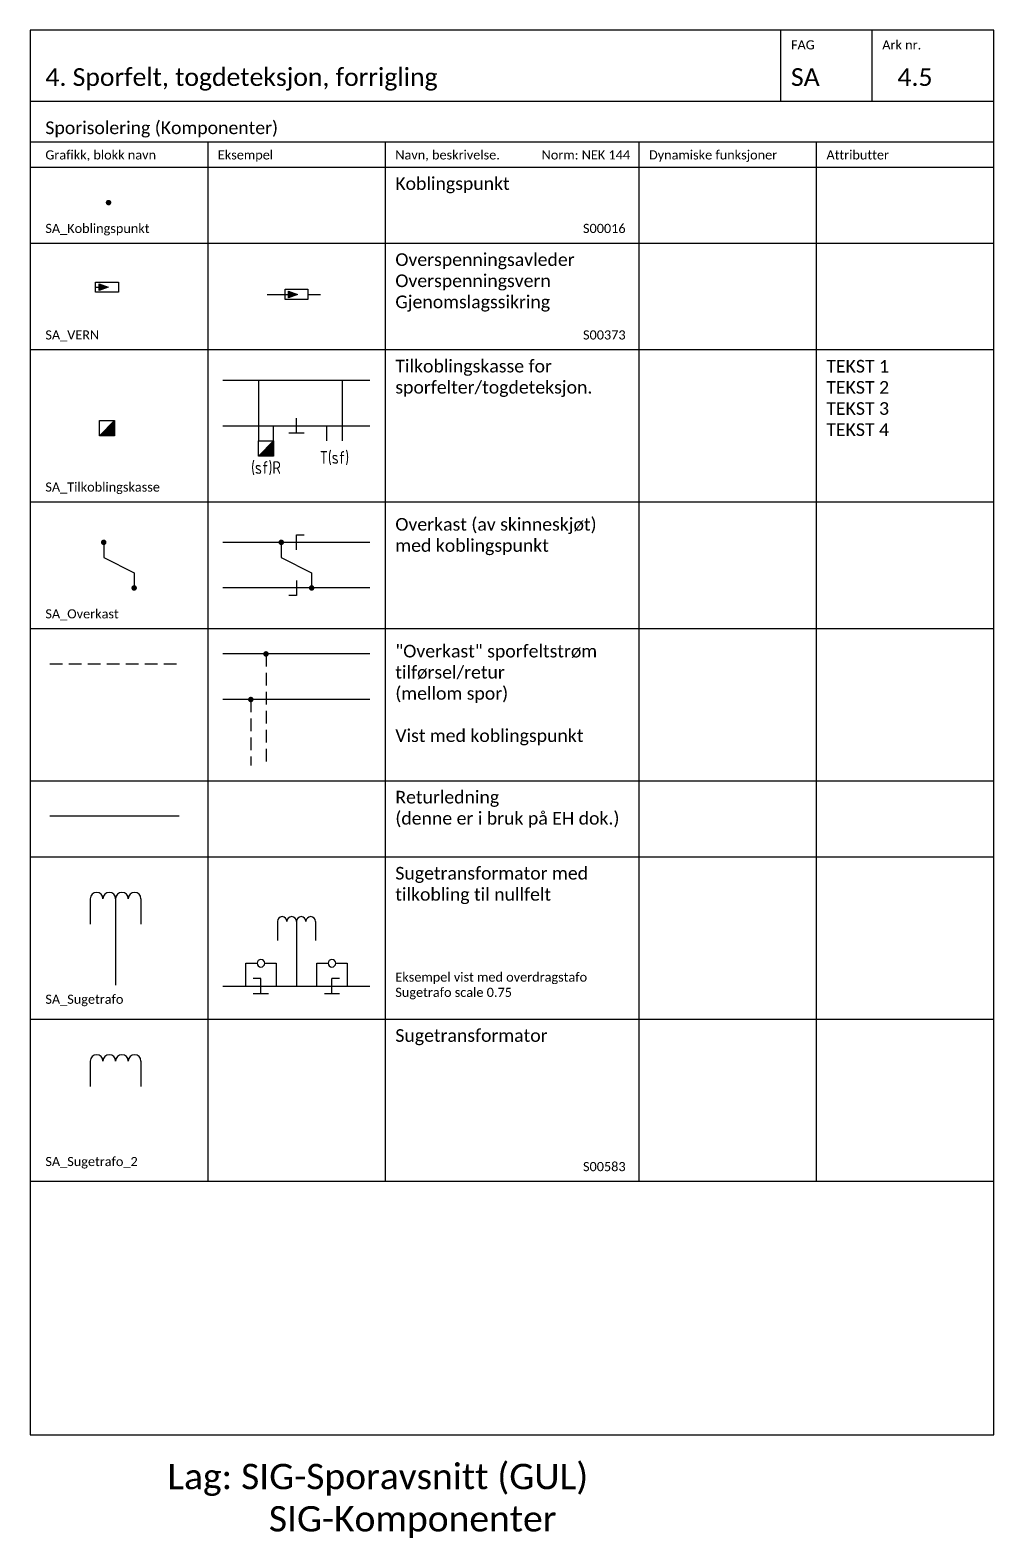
# Model space of a CAD drawing. Header units: millimetres. Extents: x -210 to 2500, y -2763 to 277.
# Drawn here: x 840 to 1030, y -941.3 to -644 of the extents above; entities that cross this region are included whole.
import ezdxf
from ezdxf.enums import TextEntityAlignment as Align

# ---------------------------------------------------------------- set-up
doc = ezdxf.new("R2010")
doc.units = ezdxf.units.MM
doc.linetypes.add('HIDDEN_Signal', pattern=[3.75, 2.5, -1.25])
for name, color, linetype in [('EH_Returledning', 4, 'RETURLEDNING'), ('RAMME', 5, 'Continuous'), ('RAMME SYMBOLER', 4, 'Continuous'), ('RAMME TEKST', 7, 'Continuous'), ('SIG-Komponenter', 2, 'Continuous'), ('SIG-SPOR enlinje', 5, 'Continuous'), ('SIG-SPOR-I', 1, 'Continuous'), ('SIG-SPOR-U', 2, 'Continuous'), ('SIG-Sporavsnitt', 2, 'Continuous'), ('Sig-sporfelt', 2, 'Continuous'), ('SIG-Tekst-25', 2, 'Continuous'), ('SIG_ATT_Tekst25', 2, 'Continuous')]:
    doc.layers.add(name, color=color, linetype=linetype)
doc.styles.add('Calibri', font='calibri.ttf')
doc.styles.add('ISOCP', font='isocp.shx', dxfattribs={"width": 0.9})
doc.linetypes.add('RETURLEDNING', pattern='A,3.2,[133,ltypeshp,S=0.5,R=0,X=0,Y=0],-1,3.2', length=7.4)

# ---------------------------------------------------------------- blocks, each defined once
blk = doc.blocks.new('SA_VERN')
at = {"linetype": 'ByBlock', "lineweight": -2}
h = blk.add_hatch(color=0, dxfattribs=at)
h.dxf.hatch_style = 1
h.paths.add_polyline_path([(0.7, -0.66), (0.7, 0.66), (2.49, 0)])
at = {"color": 0, "linetype": 'ByBlock', "lineweight": -2}
blk.add_line((0, 0), (0.7, 0), dxfattribs=at)
blk.add_lwpolyline([(4.5, -1), (0, -1), (0, 1), (4.5, 1), (4.5, -1)], dxfattribs=at)
for points in [[(0.7, -0.66), (0.7, 0.66), (2.49, 0)], [(0.8, -0.51), (0.8, 0.51), (2.2, 0)], [(0.9, -0.37), (0.9, 0.37), (1.91, 0)], [(1, -0.23), (1, 0.23), (1.62, 0)], [(1.1, -0.08), (1.1, 0.08), (1.33, 0)]]:
    blk.add_lwpolyline(points, close=True, dxfattribs=at)
blk = doc.blocks.new('SA_Koblingspunkt')
at = {"color": 0, "linetype": 'ByBlock', "const_width": 0.546}
blk.add_lwpolyline([(-0.27, 0, 1), (0.27, 0, 1)], format="xyb", close=True, dxfattribs=at)
blk = doc.blocks.new('SA_Overkast')
at = {"color": 0, "linetype": 'ByBlock', "lineweight": -2}
blk.add_lwpolyline([(-3, 9), (-3, 6), (3, 3), (3, 0)], dxfattribs=at)
for p in [(-3, 9), (3, 0)]:
    blk.add_blockref('SA_Koblingspunkt', p, dxfattribs=at)
blk = doc.blocks.new('SA_Sugetrafo')
at = {"color": 0, "linetype": 'ByBlock', "lineweight": -2}
for p, q in [((-5, 17), (-5, 12)), ((0, 17), (0, 0)), ((5, 17), (5, 12))]:
    blk.add_line(p, q, dxfattribs=at)
for centre in [(-3.75, 17), (-1.25, 17), (1.25, 17), (3.75, 17)]:
    blk.add_arc(centre, 1.25, 0, 180)
blk = doc.blocks.new('SA_iso_skj_3')
at = {"color": 0, "linetype": 'ByBlock', "lineweight": -2}
for p, q in [((-1.5, 1.5), (1.5, 1.5)), ((0, 1.5), (0, -1.5))]:
    blk.add_line(p, q, dxfattribs=at)
blk = doc.blocks.new('SA_iso_skj_2')
at = {"color": 0, "linetype": 'ByBlock', "lineweight": -2}
for p, q in [((0, -1.5), (0, 1.5)), ((0, 1.5), (1.5, 1.5))]:
    blk.add_line(p, q, dxfattribs=at)
blk = doc.blocks.new('SA_Sugetrafo_2')
at = {"color": 0, "linetype": 'ByBlock', "lineweight": -2}
for p, q in [((-5, 5), (-5, 0)), ((5, 5), (5, 0))]:
    blk.add_line(p, q, dxfattribs=at)
for centre in [(-3.75, 5), (-1.25, 5), (1.25, 5), (3.75, 5)]:
    blk.add_arc(centre, 1.25, 0, 180)
blk = doc.blocks.new('*U492')
at = {"color": 0, "linetype": 'ByBlock', "lineweight": -2}
for points in [[(-3, 0), (-3, 4.5)], [(-3, 4.5), (-0.75, 4.5)], [(0.75, 4.5), (3, 4.5)], [(3, 4.5), (3, 0)], [(0, 1.5), (-1.5, 1.5)], [(0, -1.5), (0, 1.5)], [(-1.5, -1.5), (0, -1.5)], [(0, -1.5), (1.5, -1.5)]]:
    blk.add_lwpolyline(points, dxfattribs=at)
for start, end in [(0, 180), (180, 0)]:
    blk.add_arc((0, 4.5), 0.75, start, end, dxfattribs=at)
blk = doc.blocks.new('*U488')
at = {"color": 0, "linetype": 'ByBlock', "lineweight": -2}
for points in [[(-3, 0), (-3, 4.5)], [(-3, 4.5), (-0.75, 4.5)], [(0.75, 4.5), (3, 4.5)], [(3, 4.5), (3, 0)], [(0, -1.5), (0, 1.5)], [(1.5, 1.5), (0, 1.5)], [(-1.5, -1.5), (0, -1.5)], [(0, -1.5), (1.5, -1.5)]]:
    blk.add_lwpolyline(points, dxfattribs=at)
for start, end in [(0, 180), (180, 0)]:
    blk.add_arc((0, 4.5), 0.75, start, end, dxfattribs=at)
blk = doc.blocks.new('SA_Tilkoblingskasse')
at = {"linetype": 'ByBlock', "lineweight": -2}
h = blk.add_hatch(color=0, dxfattribs=at)
h.dxf.hatch_style = 1
h.paths.add_polyline_path([(0, -1.5), (-3, -1.5), (0, 1.5)])
at = {"color": 0, "linetype": 'ByBlock', "lineweight": -2}
for p, q in [((-3, -1.5), (0, 1.5)), ((-2.86, -1.5), (0, 1.36)), ((-2.72, -1.5), (0, 1.22)), ((-2.58, -1.5), (0, 1.08)), ((-2.43, -1.5), (0, 0.93)), ((-2.29, -1.5), (0, 0.79)), ((-2.15, -1.5), (0, 0.65)), ((-2.01, -1.5), (0, 0.51)), ((-1.87, -1.5), (0, 0.37)), ((-1.73, -1.5), (0, 0.23)), ((-1.59, -1.5), (0, 0.09)), ((-1.44, -1.5), (0, -0.06)), ((-1.3, -1.5), (0, -0.2)), ((-1.16, -1.5), (0, -0.34)), ((-1.02, -1.5), (0, -0.48)), ((-0.88, -1.5), (0, -0.62)), ((-0.74, -1.5), (0, -0.76)), ((-0.6, -1.5), (0, -0.9)), ((-0.45, -1.5), (0, -1.05)), ((-0.31, -1.5), (0, -1.19)), ((-0.17, -1.5), (0, -1.33))]:
    blk.add_line(p, q, dxfattribs=at)
for points in [[(-3, -1.5), (-3, 1.5), (0, 1.5), (0, -1.5)], [(0, -1.5), (-3, -1.5), (0, 1.5)]]:
    blk.add_lwpolyline(points, close=True, dxfattribs=at)
at = {"layer": 'SIG_ATT_Tekst25', "style": 'ISOCP', "width": 0.9}
for tag, p in [('TEKST3', (-1.5, 3, 1)), ('TEKST4', (-1.5, -5.5, 1))]:
    blk.add_attdef(tag, text='', height=2.5, dxfattribs=at).set_placement(p, align=Align.CENTER)
blk.add_attdef('TEKST1', text='', height=2.5, dxfattribs=at).set_placement((-4.5, -1.25), align=Align.RIGHT)
blk.add_attdef('TEKST2', (1.5, -1.25), '', height=2.5, dxfattribs=at)
blk = doc.blocks.new('SA_Sporfelt_TR')
at = {"color": 0, "linetype": 'ByBlock', "lineweight": -2}
for p, q in [((0, 0), (0, 12)), ((3, 12), (3, 9))]:
    blk.add_line(p, q, dxfattribs=at)
at = {"layer": 'SIG_ATT_Tekst25', "linetype": 'ByBlock', "lineweight": -2, "style": 'ISOCP', "width": 0.9}
blk.add_attdef('T1', text='', height=2.5, dxfattribs=at).set_placement((1.5, 15.25), align=Align.MIDDLE)

msp = doc.modelspace()

# ---------------------------------------------------------------- linework, layer by layer
at = {"layer": 'EH_Returledning'}
msp.add_line((843.855, -798.96), (869.382, -798.96), dxfattribs=at)
at = {"layer": 'RAMME'}
msp.add_lwpolyline([(1030, -644), (840, -644), (840, -921), (1030, -921)], close=True, dxfattribs=at)
msp.add_lwpolyline([(840, -658), (1030, -658)], dxfattribs=at)
at = {"layer": 'RAMME SYMBOLER'}
for p, q in [((988, -658), (988, -644)), ((1006, -658), (1006, -644)), ((840, -666), (1030, -666)), ((875, -666), (875, -871)), ((910, -666), (910, -871)), ((960, -666), (960, -871)), ((995, -666), (995, -871)), ((840, -671), (1030, -671)), ((840, -686), (1030, -686)), ((840, -707), (1030, -707)), ((840, -737), (1030, -737)), ((840, -762), (1030, -762)), ((840, -792), (1030, -792)), ((840, -807), (1030, -807)), ((840, -839), (1030, -839)), ((840, -871), (1030, -871))]:
    msp.add_line(p, q, dxfattribs=at)
at = {"layer": 'SIG-SPOR enlinje'}
msp.add_line((878, -832.5), (907, -832.5), dxfattribs=at)
at = {"layer": 'SIG-SPOR-I'}
msp.add_line((878, -722), (907, -722), dxfattribs=at)
for points in [[(907, -745), (892.5, -745)], [(892.5, -754), (878, -754)], [(907, -776), (878, -776)]]:
    msp.add_lwpolyline(points, dxfattribs=at)
at = {"layer": 'SIG-SPOR-U'}
msp.add_line((878, -713), (907, -713), dxfattribs=at)
for points in [[(892.5, -745), (878, -745)], [(907, -754), (892.5, -754)], [(907, -767), (878, -767)]]:
    msp.add_lwpolyline(points, dxfattribs=at)
at = {"layer": 'SIG-Sporavsnitt'}
for p, q in [((886.75, -696.104), (890.25, -696.104)), ((894.75, -696.104), (897.25, -696.104)), ((885, -713), (885, -725)), ((888, -725), (888, -722))]:
    msp.add_line(p, q, dxfattribs=at)
at = {"layer": 'Sig-sporfelt', "linetype": 'HIDDEN_Signal'}
for p, q in [((886.5, -767), (886.5, -789)), ((843.855, -768.96), (869.382, -768.96)), ((883.5, -776), (883.5, -789))]:
    msp.add_line(p, q, dxfattribs=at)

# ---------------------------------------------------------------- block references
at = {"layer": 'SIG-Komponenter', "lineweight": -2}
for p in [(852.889, -694.698), (890.25, -696.104)]:
    msp.add_blockref('SA_VERN', p, dxfattribs=at)
at = {"layer": 'SIG-Sporavsnitt', "lineweight": -2}
for p in [(855.451, -678.005), (886.5, -767), (883.5, -776)]:
    msp.add_blockref('SA_Koblingspunkt', p, dxfattribs=at)
at = {"layer": 'SIG-Sporavsnitt'}
ref = msp.add_blockref('SA_Sporfelt_TR', (901.5, -713), dxfattribs=dict(at, rotation=180))
ref.add_attrib('T1', 'T(sf)', dxfattribs={"layer": 'SIG_ATT_Tekst25', "linetype": 'ByBlock', "lineweight": -2, "height": 2.5, "style": 'ISOCP', "width": 0.9}).set_placement((900, -728.25), align=Align.MIDDLE)
for name, p in [('SA_Tilkoblingskasse', (856.661, -722.498)), ('SA_Tilkoblingskasse', (888, -726.5)), ('SA_Overkast', (857.5, -754)), ('SA_Overkast', (892.5, -754)), ('SA_iso_skj_2', (892.5, -745)), ('SA_Sugetrafo', (856.85, -832.292)), ('*U492', (885.5, -832.5)), ('*U488', (899.5, -832.5)), ('SA_Sugetrafo_2', (856.85, -852.292))]:
    msp.add_blockref(name, p, dxfattribs=at)
at = {"layer": 'SIG-Sporavsnitt', "rotation": 180}
for name, p in [('SA_iso_skj_3', (892.5, -722)), ('SA_iso_skj_2', (892.5, -754))]:
    msp.add_blockref(name, p, dxfattribs=at)
at = {"layer": 'SIG-Sporavsnitt', "xscale": 0.75, "yscale": 0.75, "zscale": 0.75}
msp.add_blockref('SA_Sugetrafo', (892.5, -832.5), dxfattribs=at)

# ---------------------------------------------------------------- texts
at = {"lineweight": -2, "insert": (867.066, -926.719), "char_height": 5, "width": 126.67505, "attachment_point": 1, "style": 'Calibri'}
msp.add_mtext('Lag: SIG-Sporavsnitt (GUL)\\P^ISIG-Komponenter', dxfattribs=at)
at = {"layer": 'RAMME TEKST', "linetype": 'ByBlock', "style": 'Calibri'}
for s, height, p in [('FAG', 1.8, (990, -647.8)), ('Ark nr.', 1.8, (1008, -647.8)), ('4. Sporfelt, togdeteksjon, forrigling', 3.5, (843, -655)), ('SA', 3.5, (990, -655)), ('4.5', 3.5, (1011, -655)), ('Sporisolering (Komponenter)', 2.5, (843, -664.5)), ('Grafikk, blokk navn', 1.8, (843, -669.5)), ('Eksempel', 1.8, (877, -669.5)), ('Navn, beskrivelse.             Norm: NEK 144', 1.8, (912, -669.5)), ('Dynamiske funksjoner', 1.8, (962, -669.5)), ('Attributter', 1.8, (997, -669.5)), ('SA_Koblingspunkt', 1.8, (843, -684)), ('S00016 ', 1.8, (949, -684)), ('SA_VERN', 1.8, (843, -705)), ('S00373', 1.8, (949, -705)), ('SA_Tilkoblingskasse', 1.8, (843, -735)), ('SA_Overkast', 1.8, (843, -760)), ('SA_Sugetrafo', 1.8, (843, -836)), ('SA_Sugetrafo_2', 1.8, (843, -868)), ('S00583', 1.8, (949, -869))]:
    msp.add_text(s, height=height, dxfattribs=at).set_placement(p)
at = {"layer": 'RAMME TEKST', "linetype": 'ByBlock', "insert": (912, -673), "char_height": 2.5, "attachment_point": 1, "style": 'Calibri'}
msp.add_mtext_dynamic_manual_height_columns('Koblingspunkt', width=46, gutter_width=6.5, heights=[0], dxfattribs=at)
at = {"layer": 'RAMME TEKST', "linetype": 'ByBlock', "char_height": 2.5, "width": 46, "attachment_point": 1, "style": 'Calibri'}
for s, insert in [('Overspenningsavleder\\POverspenningsvern\\PGjenomslagssikring', (912, -688)), ('Tilkoblingskasse for sporfelter/togdeteksjon. ', (912, -709)), ('Returledning\\P(denne er i bruk på EH dok.)', (912, -794)), ('Sugetransformator med tilkobling til nullfelt\\P\\P\\P\\P{\\H0.72x;Eksempel vist med overdragstafo Sugetrafo scale 0.75}', (912, -809)), ('Sugetransformator', (912, -841))]:
    msp.add_mtext(s, dxfattribs=dict(at, insert=insert))
at = {"layer": 'RAMME TEKST', "linetype": 'ByBlock', "lineweight": -2, "insert": (996.971, -709.025), "char_height": 2.5, "width": 26.77885, "attachment_point": 1, "style": 'Calibri'}
msp.add_mtext('TEKST 1\\PTEKST 2\\PTEKST 3\\PTEKST 4', dxfattribs=at)
at = {"layer": 'RAMME TEKST', "char_height": 2.5, "width": 43, "attachment_point": 1, "style": 'Calibri'}
for s, insert in [('Overkast (av skinneskjøt)\\Pmed koblingspunkt', (912, -740.2)), ('"Overkast" sporfeltstrøm tilførsel/retur\\P(mellom spor)\\P\\PVist med koblingspunkt', (912, -765.2))]:
    msp.add_mtext(s, dxfattribs=dict(at, insert=insert))
at = {"layer": 'SIG-Tekst-25', "style": 'ISOCP', "width": 0.9}
msp.add_text('(sf)R', height=2.5, dxfattribs=at).set_placement((886.5, -731.5), align=Align.CENTER)

doc.saveas('drawing.dxf')
